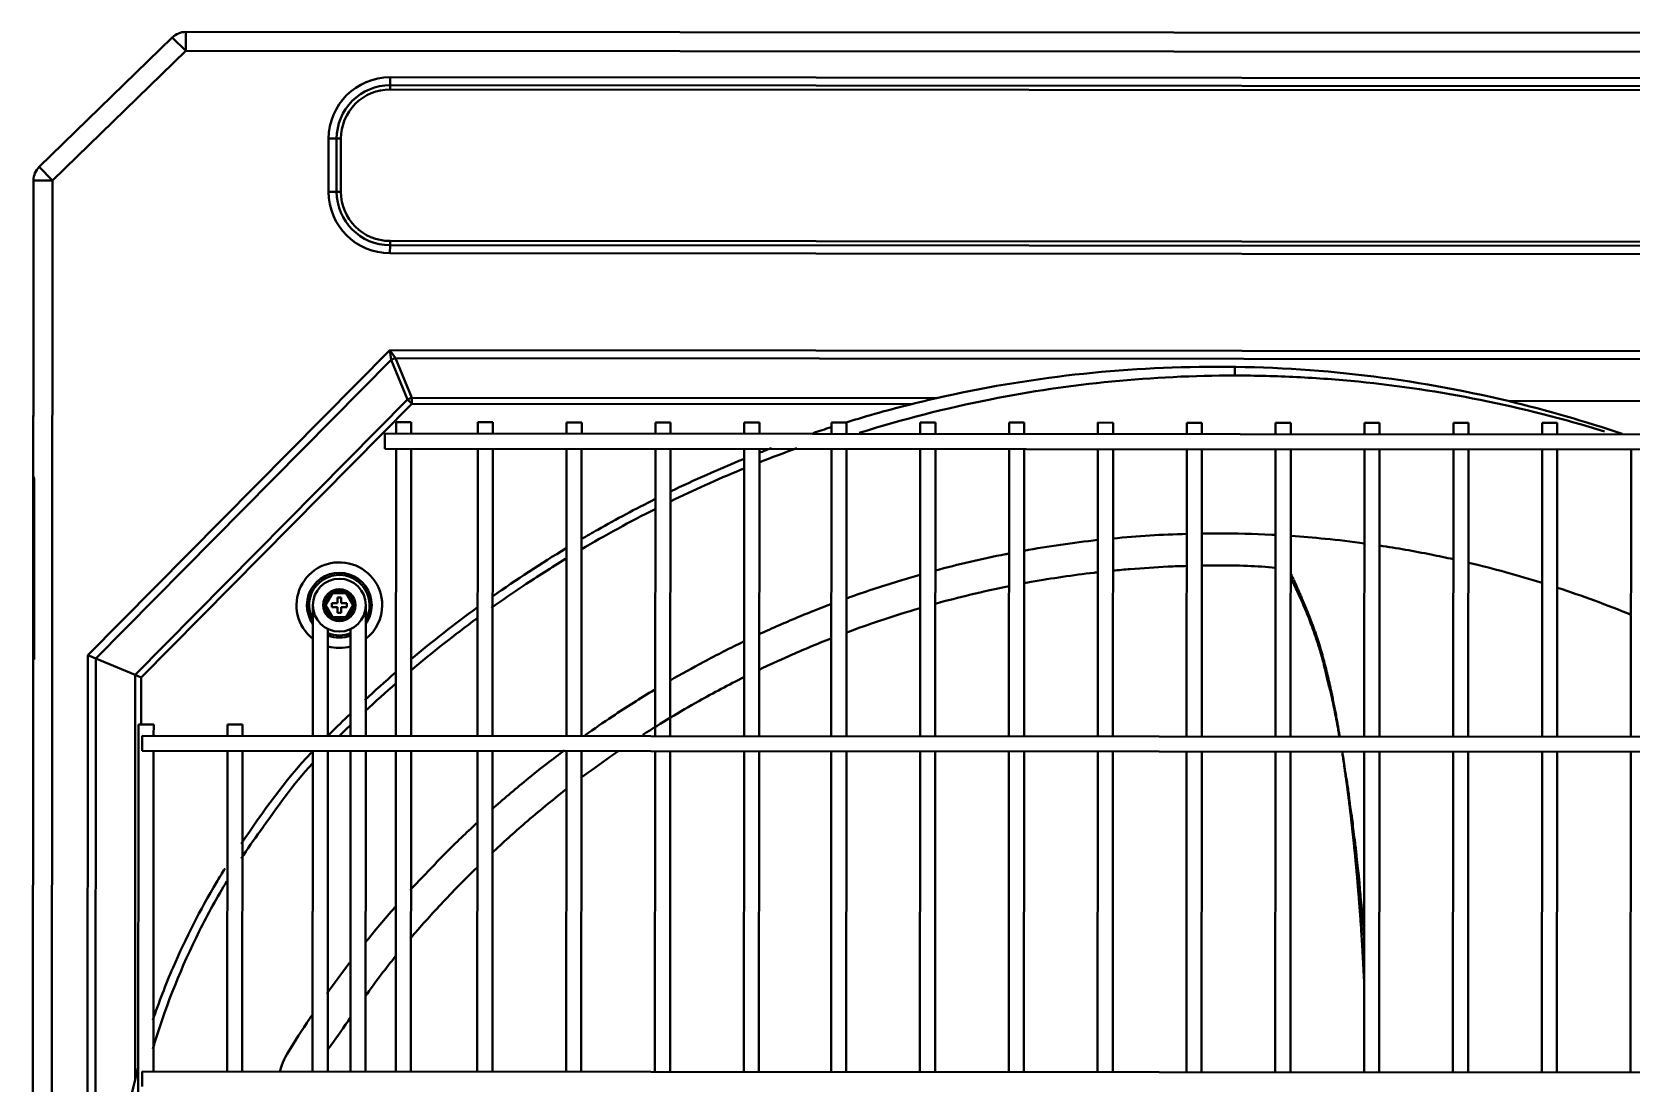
# Model space of a CAD drawing. Extents: x 58467 to 79089, y -33726 to -17391.
# Drawn here: x 72275.25 to 72317.54, y -20800.13 to -20772.33 of the extents above; entities that cross this region are included whole.
import ezdxf

# ---------------------------------------------------------------- set-up
doc = ezdxf.new("R2010")
doc.units = 0
doc.header["$LTSCALE"] = 100
doc.layers.add('+ENTE-ST-DOSEME USTU KONDDRENAJ', color=110, linetype='DOSEMEUSTUKONDENSDRENAJ_LINE', lineweight=40)
doc.linetypes.add('DOSEMEUSTUKONDENSDRENAJ_LINE', pattern='A,300,-40,["CD",Standard,S=15,R=0,X=-35,Y=-7.5],0', length=340)

# ---------------------------------------------------------------- blocks, each defined once
blk = doc.blocks.new('TV KLİMA SANTRALİ')
at = {"color": 3}
for p, q in [((54067.125, -33473.407, -2.269), (54183.127, -33473.478, -2.269)), ((54067.125, -33473.407, -2.269), (54067.125, -33473.907, -2.269)), ((54063.248, -33476.978, -2.269), (54066.771, -33473.553, -2.269)), ((54066.771, -33473.553, -2.269), (54067.125, -33473.907, -2.269)), ((54067.125, -33473.907, -2.269), (54063.601, -33477.332, -2.269)), ((54183.127, -33473.977, -2.269), (54067.125, -33473.907, -2.269)), ((54072.531, -33474.606, -2.269), (54177.676, -33474.67, -2.269)), ((54072.531, -33474.606, -2.269), (54072.531, -33474.818, -2.269)), ((54177.676, -33474.882, -2.269), (54072.531, -33474.818, -2.269)), ((54072.531, -33474.93, -2.269), (54072.531, -33474.818, -2.269)), ((54177.676, -33474.994, -2.269), (54072.531, -33474.93, -2.269)), ((54070.905, -33477.635, -2.269), (54070.906, -33476.229, -2.269)), ((54071.118, -33476.229, -2.269), (54070.906, -33476.229, -2.269)), ((54071.118, -33476.229, -2.269), (54071.117, -33477.635, -2.269)), ((54071.23, -33476.229, -2.269), (54071.118, -33476.229, -2.269)), ((54071.23, -33476.229, -2.269), (54071.23, -33477.635, -2.269)), ((54063.248, -33476.978, -2.269), (54063.601, -33477.332, -2.269)), ((54063.06, -33545.383, -2.269), (54063.102, -33477.332, -2.269)), ((54063.102, -33477.378, -2.269), (54063.06, -33545.383, -2.269)), ((54063.102, -33477.378, -2.269), (54063.06, -33545.383, -2.269)), ((54063.102, -33477.332, -2.269), (54063.601, -33477.332, -2.269)), ((54063.601, -33477.332, -2.269), (54063.56, -33545.384, -2.269)), ((54071.117, -33477.635, -2.269), (54070.905, -33477.635, -2.269)), ((54071.23, -33477.635, -2.269), (54071.117, -33477.635, -2.269)), ((54072.529, -33478.935, -2.269), (54072.529, -33479.047, -2.269)), ((54072.529, -33478.935, -2.269), (54177.673, -33478.999, -2.269)), ((54072.529, -33479.047, -2.269), (54072.528, -33479.26, -2.269)), ((54177.673, -33479.324, -2.269), (54072.528, -33479.26, -2.269)), ((54072.529, -33479.047, -2.269), (54177.673, -33479.111, -2.269)), ((54064.534, -33489.893, -2.269), (54072.52, -33481.827, -2.269)), ((54072.52, -33481.827, -2.269), (54177.678, -33481.891, -2.269)), ((54072.562, -33482.084, -2.269), (54072.52, -33481.827, -2.269)), ((54072.52, -33481.827, -2.269), (54072.672, -33482.039, -2.269)), ((54072.562, -33482.084, -2.269), (54064.746, -33489.981, -2.269)), ((54072.995, -33483.132, -2.269), (54072.562, -33482.084, -2.269)), ((54072.672, -33482.039, -2.269), (54073.105, -33483.087, -2.269)), ((54177.526, -33482.103, -2.269), (54072.672, -33482.039, -2.269)), ((54065.793, -33490.416, -2.269), (54072.995, -33483.132, -2.269)), ((54073.105, -33483.242, -2.269), (54072.995, -33483.132, -2.269)), ((54073.105, -33483.087, -2.269), (54086.982, -33483.095, -2.269)), ((54073.105, -33483.242, -2.269), (54073.105, -33483.087, -2.269)), ((54102.099, -33483.169, -2.269), (54112.921, -33483.175, -2.269)), ((54073.105, -33483.242, -2.269), (54065.949, -33490.48, -2.269)), ((54086.333, -33483.25, -2.269), (54073.105, -33483.242, -2.269)), ((54072.391, -33484.231, -2.269), (54072.392, -33484.031, -2.269)), ((54177.847, -33484.095, -2.269), (54072.392, -33484.031, -2.269)), ((54072.692, -33483.731, -2.269), (54072.692, -33484.031, -2.269)), ((54073.092, -33483.731, -2.269), (54072.692, -33483.731, -2.269)), ((54073.092, -33484.031, -2.269), (54073.092, -33483.731, -2.269)), ((54074.848, -33483.732, -2.269), (54074.848, -33484.033, -2.269)), ((54075.248, -33483.733, -2.269), (54074.848, -33483.732, -2.269)), ((54075.248, -33484.033, -2.269), (54075.248, -33483.733, -2.269)), ((54077.198, -33483.734, -2.269), (54077.198, -33484.034, -2.269)), ((54077.598, -33483.734, -2.269), (54077.198, -33483.734, -2.269)), ((54077.598, -33484.034, -2.269), (54077.598, -33483.734, -2.269)), ((54079.548, -33483.735, -2.269), (54079.547, -33484.035, -2.269)), ((54079.947, -33483.735, -2.269), (54079.548, -33483.735, -2.269)), ((54079.947, -33484.036, -2.269), (54079.947, -33483.735, -2.269)), ((54081.897, -33483.737, -2.269), (54081.897, -33484.037, -2.269)), ((54082.297, -33483.737, -2.269), (54081.897, -33483.737, -2.269)), ((54082.297, -33484.037, -2.269), (54082.297, -33483.737, -2.269)), ((54084.204, -33483.738, -2.269), (54084.204, -33484.038, -2.269)), ((54084.604, -33483.738, -2.269), (54084.204, -33483.738, -2.269)), ((54084.604, -33484.038, -2.269), (54084.604, -33483.738, -2.269)), ((54086.553, -33483.739, -2.269), (54086.553, -33484.04, -2.269)), ((54086.953, -33483.74, -2.269), (54086.553, -33483.739, -2.269)), ((54086.953, -33484.04, -2.269), (54086.953, -33483.74, -2.269)), ((54088.903, -33483.741, -2.269), (54088.903, -33484.041, -2.269)), ((54089.303, -33483.741, -2.269), (54088.903, -33483.741, -2.269)), ((54089.303, -33484.041, -2.269), (54089.303, -33483.741, -2.269)), ((54091.253, -33483.742, -2.269), (54091.253, -33484.043, -2.269)), ((54091.653, -33483.743, -2.269), (54091.253, -33483.742, -2.269)), ((54091.652, -33484.043, -2.269), (54091.653, -33483.743, -2.269)), ((54093.602, -33483.744, -2.269), (54093.602, -33484.044, -2.269)), ((54094.002, -33483.744, -2.269), (54093.602, -33483.744, -2.269)), ((54094.002, -33484.044, -2.269), (54094.002, -33483.744, -2.269)), ((54095.952, -33483.745, -2.269), (54095.952, -33484.045, -2.269)), ((54096.352, -33483.745, -2.269), (54095.952, -33483.745, -2.269)), ((54096.352, -33484.046, -2.269), (54096.352, -33483.745, -2.269)), ((54098.302, -33483.747, -2.269), (54098.301, -33484.047, -2.269)), ((54098.702, -33483.747, -2.269), (54098.302, -33483.747, -2.269)), ((54098.701, -33484.047, -2.269), (54098.702, -33483.747, -2.269)), ((54100.651, -33483.748, -2.269), (54100.651, -33484.048, -2.269)), ((54101.051, -33483.748, -2.269), (54100.651, -33483.748, -2.269)), ((54101.051, -33484.048, -2.269), (54101.051, -33483.748, -2.269)), ((54103.001, -33483.749, -2.269), (54103.001, -33484.05, -2.269)), ((54103.401, -33483.75, -2.269), (54103.001, -33483.749, -2.269)), ((54103.401, -33484.05, -2.269), (54103.401, -33483.75, -2.269)), ((54072.391, -33484.431, -2.269), (54072.391, -33484.231, -2.269)), ((54072.391, -33484.431, -2.269), (54177.847, -33484.495, -2.269)), ((54072.691, -33484.431, -2.269), (54072.687, -33492.03, -2.269)), ((54073.087, -33492.03, -2.269), (54073.091, -33484.431, -2.269)), ((54074.848, -33484.433, -2.269), (54074.843, -33492.031, -2.269)), ((54075.243, -33492.032, -2.269), (54075.248, -33484.433, -2.269)), ((54077.197, -33484.434, -2.269), (54077.193, -33492.033, -2.269)), ((54077.593, -33492.033, -2.269), (54077.597, -33484.434, -2.269)), ((54079.547, -33484.435, -2.269), (54079.543, -33492.034, -2.269)), ((54079.942, -33492.035, -2.269), (54079.947, -33484.436, -2.269)), ((54081.897, -33484.437, -2.269), (54081.892, -33492.036, -2.269)), ((54082.292, -33492.036, -2.269), (54082.297, -33484.437, -2.269)), ((54084.203, -33484.438, -2.269), (54084.199, -33492.037, -2.269)), ((54084.599, -33492.037, -2.269), (54084.603, -33484.438, -2.269)), ((54086.553, -33484.44, -2.269), (54086.548, -33492.039, -2.269)), ((54086.948, -33492.039, -2.269), (54086.953, -33484.44, -2.269)), ((54088.903, -33484.441, -2.269), (54088.898, -33492.04, -2.269)), ((54089.298, -33492.04, -2.269), (54089.303, -33484.441, -2.269)), ((54091.252, -33484.443, -2.269), (54091.248, -33492.041, -2.269)), ((54091.648, -33492.042, -2.269), (54091.652, -33484.443, -2.269)), ((54093.602, -33484.444, -2.269), (54093.597, -33492.043, -2.269)), ((54093.997, -33492.043, -2.269), (54094.002, -33484.444, -2.269)), ((54095.952, -33484.445, -2.269), (54095.947, -33492.044, -2.269)), ((54096.347, -33492.045, -2.269), (54096.351, -33484.446, -2.269)), ((54098.301, -33484.447, -2.269), (54098.297, -33492.046, -2.269)), ((54098.697, -33492.046, -2.269), (54098.701, -33484.447, -2.269)), ((54100.651, -33484.448, -2.269), (54100.646, -33492.047, -2.269)), ((54101.046, -33492.047, -2.269), (54101.051, -33484.448, -2.269)), ((54103, -33484.45, -2.269), (54102.996, -33492.049, -2.269)), ((54103.396, -33492.049, -2.269), (54103.4, -33484.45, -2.269)), ((54105.35, -33484.451, -2.269), (54105.345, -33492.05, -2.269)), ((54063.117, -33485.526, -2.269), (54063.117, -33485.226, -2.269)), ((54063.117, -33485.526, -2.269), (54063.117, -33485.226, -2.269)), ((54063.097, -33485.526, -2.269), (54063.117, -33485.526, -2.269)), ((54063.097, -33485.526, -2.269), (54063.117, -33485.526, -2.269)), ((54063.114, -33490.009, -2.269), (54063.117, -33485.526, -2.269)), ((54063.114, -33490.009, -2.269), (54063.117, -33485.526, -2.269)), ((54070.764, -33488.57, -2.269), (54070.977, -33488.202, -2.269)), ((54071.006, -33488.252, -2.269), (54070.822, -33488.57, -2.269)), ((54070.977, -33488.202, -2.269), (54071.402, -33488.202, -2.269)), ((54071.006, -33488.252, -2.269), (54070.977, -33488.202, -2.269)), ((54071.373, -33488.252, -2.269), (54071.006, -33488.252, -2.269)), ((54071.402, -33488.202, -2.269), (54071.373, -33488.252, -2.269)), ((54071.556, -33488.571, -2.269), (54071.373, -33488.252, -2.269)), ((54071.402, -33488.202, -2.269), (54071.614, -33488.571, -2.269)), ((54070.489, -33488.586, -2.269), (54070.488, -33489.963, -2.269)), ((54070.976, -33488.938, -2.269), (54070.764, -33488.57, -2.269)), ((54070.822, -33488.57, -2.269), (54070.764, -33488.57, -2.269)), ((54070.822, -33488.57, -2.269), (54071.005, -33488.888, -2.269)), ((54070.989, -33488.52, -2.269), (54070.989, -33488.62, -2.269)), ((54071.139, -33488.52, -2.269), (54070.989, -33488.52, -2.269)), ((54071.139, -33488.62, -2.269), (54070.989, -33488.62, -2.269)), ((54071.239, -33488.37, -2.269), (54071.139, -33488.37, -2.269)), ((54071.139, -33488.52, -2.269), (54071.139, -33488.37, -2.269)), ((54071.139, -33488.77, -2.269), (54071.139, -33488.62, -2.269)), ((54071.239, -33488.37, -2.269), (54071.239, -33488.52, -2.269)), ((54071.239, -33488.52, -2.269), (54071.389, -33488.52, -2.269)), ((54071.239, -33488.62, -2.269), (54071.239, -33488.77, -2.269)), ((54071.239, -33488.62, -2.269), (54071.389, -33488.62, -2.269)), ((54071.372, -33488.888, -2.269), (54071.556, -33488.571, -2.269)), ((54071.389, -33488.52, -2.269), (54071.389, -33488.62, -2.269)), ((54071.614, -33488.571, -2.269), (54071.401, -33488.938, -2.269)), ((54071.614, -33488.571, -2.269), (54071.556, -33488.571, -2.269)), ((54071.888, -33489.964, -2.269), (54071.889, -33488.587, -2.269)), ((54071.005, -33488.888, -2.269), (54070.976, -33488.938, -2.269)), ((54071.401, -33488.938, -2.269), (54070.976, -33488.938, -2.269)), ((54071.005, -33488.888, -2.269), (54071.372, -33488.888, -2.269)), ((54071.239, -33488.77, -2.269), (54071.139, -33488.77, -2.269)), ((54071.401, -33488.938, -2.269), (54071.372, -33488.888, -2.269)), ((54070.888, -33489.963, -2.269), (54070.889, -33489.203, -2.269)), ((54071.488, -33489.203, -2.269), (54071.488, -33489.963, -2.269)), ((54064.504, -33538.949, -2.269), (54064.534, -33489.893, -2.269)), ((54064.746, -33489.981, -2.269), (54064.534, -33489.893, -2.269)), ((54064.746, -33489.981, -2.269), (54064.716, -33538.797, -2.269)), ((54065.793, -33490.416, -2.269), (54064.746, -33489.981, -2.269)), ((54070.488, -33489.963, -2.269), (54070.488, -33490.246, -2.269)), ((54070.488, -33490.246, -2.269), (54070.488, -33490.611, -2.269)), ((54070.888, -33490.246, -2.269), (54070.888, -33489.963, -2.269)), ((54070.888, -33490.612, -2.269), (54070.888, -33490.246, -2.269)), ((54071.488, -33490.246, -2.269), (54071.487, -33490.612, -2.269)), ((54071.488, -33489.963, -2.269), (54071.488, -33490.246, -2.269)), ((54071.887, -33490.612, -2.269), (54071.888, -33490.246, -2.269)), ((54071.888, -33490.246, -2.269), (54071.888, -33489.964, -2.269)), ((54071.888, -33490.246, -2.269), (54071.888, -33490.246, -2.269)), ((54065.787, -33501.127, -2.269), (54065.793, -33490.416, -2.269)), ((54065.949, -33490.48, -2.269), (54065.793, -33490.416, -2.269)), ((54065.949, -33490.48, -2.269), (54065.948, -33491.726, -2.269)), ((54070.488, -33490.611, -2.269), (54070.488, -33490.894, -2.269)), ((54070.888, -33490.894, -2.269), (54070.888, -33490.612, -2.269)), ((54071.487, -33490.612, -2.269), (54071.487, -33490.895, -2.269)), ((54071.887, -33490.895, -2.269), (54071.887, -33490.612, -2.269)), ((54071.887, -33490.612, -2.269), (54071.887, -33490.612, -2.269)), ((54070.488, -33490.894, -2.269), (54070.487, -33492.029, -2.269)), ((54070.887, -33492.029, -2.269), (54070.888, -33490.894, -2.269)), ((54071.487, -33490.895, -2.269), (54071.487, -33492.029, -2.269)), ((54071.887, -33492.029, -2.269), (54071.887, -33490.895, -2.269)), ((54065.879, -33491.726, -2.269), (54065.851, -33537.118, -2.269)), ((54066.279, -33491.726, -2.269), (54065.879, -33491.726, -2.269)), ((54184.341, -33492.098, -2.269), (54065.978, -33492.026, -2.269)), ((54065.978, -33492.226, -2.269), (54065.978, -33492.026, -2.269)), ((54066.278, -33492.026, -2.269), (54066.279, -33491.726, -2.269)), ((54068.228, -33491.727, -2.269), (54068.228, -33492.027, -2.269)), ((54068.628, -33491.727, -2.269), (54068.228, -33491.727, -2.269)), ((54068.628, -33492.027, -2.269), (54068.628, -33491.727, -2.269)), ((54065.978, -33492.426, -2.269), (54065.978, -33492.226, -2.269)), ((54065.978, -33492.426, -2.269), (54184.341, -33492.498, -2.269)), ((54066.273, -33500.904, -2.269), (54066.278, -33492.426, -2.269)), ((54068.228, -33492.427, -2.269), (54068.223, -33500.906, -2.269)), ((54068.623, -33500.906, -2.269), (54068.628, -33492.427, -2.269)), ((54070.487, -33492.429, -2.269), (54070.482, -33500.907, -2.269)), ((54070.882, -33500.907, -2.269), (54070.887, -33492.429, -2.269)), ((54071.486, -33492.429, -2.269), (54071.481, -33500.907, -2.269)), ((54071.881, -33500.908, -2.269), (54071.886, -33492.429, -2.269)), ((54072.686, -33492.43, -2.269), (54072.681, -33500.909, -2.269)), ((54073.081, -33500.909, -2.269), (54073.086, -33492.43, -2.269)), ((54074.843, -33492.431, -2.269), (54074.838, -33500.91, -2.269)), ((54075.238, -33500.91, -2.269), (54075.243, -33492.432, -2.269)), ((54077.193, -33492.433, -2.269), (54077.187, -33500.912, -2.269)), ((54077.587, -33500.912, -2.269), (54077.593, -33492.433, -2.269)), ((54079.542, -33492.434, -2.269), (54079.537, -33500.913, -2.269)), ((54079.937, -33500.913, -2.269), (54079.942, -33492.435, -2.269)), ((54081.892, -33492.436, -2.269), (54081.887, -33500.914, -2.269)), ((54082.287, -33500.915, -2.269), (54082.292, -33492.436, -2.269)), ((54084.199, -33492.437, -2.269), (54084.193, -33500.916, -2.269)), ((54084.593, -33500.916, -2.269), (54084.598, -33492.437, -2.269)), ((54086.548, -33492.439, -2.269), (54086.543, -33500.917, -2.269)), ((54086.943, -33500.917, -2.269), (54086.948, -33492.439, -2.269)), ((54088.898, -33492.44, -2.269), (54088.893, -33500.919, -2.269)), ((54089.293, -33500.919, -2.269), (54089.298, -33492.44, -2.269)), ((54091.247, -33492.441, -2.269), (54091.242, -33500.92, -2.269)), ((54091.642, -33500.92, -2.269), (54091.647, -33492.442, -2.269)), ((54093.597, -33492.443, -2.269), (54093.592, -33500.921, -2.269)), ((54093.992, -33500.922, -2.269), (54093.997, -33492.443, -2.269)), ((54095.947, -33492.444, -2.269), (54095.942, -33500.923, -2.269)), ((54096.341, -33500.923, -2.269), (54096.347, -33492.445, -2.269)), ((54098.296, -33492.446, -2.269), (54098.291, -33500.924, -2.269)), ((54098.691, -33500.925, -2.269), (54098.696, -33492.446, -2.269)), ((54100.646, -33492.447, -2.269), (54100.641, -33500.926, -2.269)), ((54101.041, -33500.926, -2.269), (54101.046, -33492.447, -2.269)), ((54102.996, -33492.449, -2.269), (54102.99, -33500.927, -2.269)), ((54103.39, -33500.927, -2.269), (54103.396, -33492.449, -2.269)), ((54105.345, -33492.45, -2.269), (54105.34, -33500.929, -2.269)), ((54184.336, -33500.976, -2.269), (54065.973, -33500.904, -2.269)), ((54065.973, -33501.104, -2.269), (54065.973, -33500.904, -2.269)), ((54065.973, -33501.304, -2.269), (54065.973, -33501.104, -2.269))]:
    blk.add_line(p, q, dxfattribs=at)
for radius in [0.7, 0.425, 0.425]:
    blk.add_circle((54071.189, -33488.57, -2.269), radius, dxfattribs=at)
at = {"color": 3, "extrusion": (0, 0, -1)}
for centre, radius, start, end in [((-54067.125, -33473.907, 2.269), 0.5, 45.0349, 90.0349), ((-54072.53, -33476.23, 2.269), 1.624, 0.0349, 90.0349), ((-54063.601, -33477.332, 2.269), 0.5, 0.0349, 45.0349), ((-54072.529, -33477.636, 2.269), 1.624, 270.0349, 0.0349), ((-54063.037, -33485.226, 2.269), 0.08, 138.6244, 180.0349), ((-54063.037, -33485.226, 2.269), 0.08, 138.6244, 180.0349), ((-54071.189, -33488.57, 2.269), 1.133, 308.178, 180.0349), ((-54071.189, -33488.57, 2.269), 0.856, 324.8223, 180.0349), ((-54071.189, -33488.57, 2.269), 0.8, 331.0548, 180.0349), ((-54071.189, -33488.57, 2.269), 0.8, 180.0349, 209.0205), ((-54071.189, -33488.57, 2.269), 0.856, 180.0349, 215.2529), ((-54071.189, -33488.57, 2.269), 1.133, 180.0349, 231.8974), ((-54071.189, -33488.57, 2.269), 0.8, 248.0298, 292.0456), ((-54071.189, -33488.57, 2.269), 0.856, 249.5487, 290.5267), ((-54071.189, -33488.57, 2.269), 1.133, 254.6956, 285.3799)]:
    blk.add_arc(centre, radius, start, end, dxfattribs=at)
at = {"color": 3}
for centre, radius, start, end in [((54072.53, -33476.23, -2.269), 1.412, 89.9651, 179.9651), ((54072.53, -33476.23, -2.269), 1.3, 89.9651, 179.9651), ((54072.529, -33477.636, -2.269), 1.412, 179.9651, 269.9651), ((54072.529, -33477.636, -2.269), 1.3, 179.9651, 269.9651)]:
    blk.add_arc(centre, radius, start, end, dxfattribs=at)
for centre in [(54072.672, -33482.194, -2.269), (54073.105, -33483.242, -2.269)]:
    blk.add_ellipse(centre, major_axis=(-0.203, -0.084), ratio=0.678598, start_param=4.438375, end_param=4.986403, dxfattribs=at)
for points in [[(54086.982, -33483.095, -2.269), (54089.393, -33482.545, -2.269), (54091.865, -33482.26, -2.269), (54094.403, -33482.264, -2.269)], [(54094.404, -33482.264, -2.269), (54097.04, -33482.263, -2.269), (54099.603, -33482.573, -2.269), (54102.099, -33483.169, -2.269)], [(54094.875, -33482.496, -2.269), (54094.875, -33482.439, -2.269), (54094.875, -33482.356, -2.269), (54094.875, -33482.265, -2.269)], [(54086.982, -33483.095, -2.269), (54086.768, -33483.144, -2.269), (54086.55, -33483.196, -2.269), (54086.333, -33483.25, -2.269)], [(54105.115, -33484.04, -2.269), (54104.129, -33483.704, -2.269), (54103.124, -33483.413, -2.269), (54102.099, -33483.169, -2.269)], [(54086.333, -33483.25, -2.269), (54085.747, -33483.396, -2.269), (54085.167, -33483.558, -2.269), (54084.592, -33483.736, -2.269)], [(54084.193, -33483.862, -2.269), (54084.036, -33483.912, -2.269), (54083.879, -33483.964, -2.269), (54083.722, -33484.017, -2.269)], [(54082.622, -33484.413, -2.269), (54082.509, -33484.456, -2.269), (54082.396, -33484.499, -2.269), (54082.284, -33484.543, -2.269)], [(54083.292, -33484.417, -2.269), (54082.957, -33484.537, -2.269), (54082.623, -33484.663, -2.269), (54082.291, -33484.794, -2.269)], [(54081.881, -33484.704, -2.269), (54081.227, -33484.971, -2.269), (54080.579, -33485.259, -2.269), (54079.941, -33485.567, -2.269)], [(54079.539, -33486.027, -2.269), (54078.875, -33486.362, -2.269), (54078.222, -33486.72, -2.269), (54077.582, -33487.098, -2.269)], [(54091.249, -33486.846, -2.269), (54090.594, -33486.919, -2.269), (54089.944, -33487.013, -2.269), (54089.297, -33487.129, -2.269)], [(54093.6, -33486.684, -2.269), (54092.946, -33486.702, -2.269), (54092.297, -33486.743, -2.269), (54091.65, -33486.805, -2.269)], [(54094.43, -33486.672, -2.269), (54094.287, -33486.672, -2.269), (54094.143, -33486.673, -2.269), (54094, -33486.675, -2.269)], [(54077.185, -33487.066, -2.269), (54076.521, -33487.468, -2.269), (54075.873, -33487.893, -2.269), (54075.241, -33488.34, -2.269)], [(54101.057, -33487.447, -2.269), (54101.711, -33487.602, -2.269), (54102.36, -33487.78, -2.269), (54103.001, -33487.98, -2.269)], [(54103.406, -33488.109, -2.269), (54104.062, -33488.324, -2.269), (54104.711, -33488.563, -2.269), (54105.35, -33488.824, -2.269)], [(54074.832, -33488.635, -2.269), (54074.236, -33489.07, -2.269), (54073.654, -33489.526, -2.269), (54073.087, -33490.002, -2.269)], [(54074.826, -33488.921, -2.269), (54074.229, -33489.362, -2.269), (54073.646, -33489.822, -2.269), (54073.079, -33490.302, -2.269)], [(54072.675, -33490.354, -2.269), (54072.402, -33490.591, -2.269), (54072.132, -33490.833, -2.269), (54071.866, -33491.08, -2.269)], [(54072.687, -33490.639, -2.269), (54072.412, -33490.879, -2.269), (54072.141, -33491.124, -2.269), (54071.874, -33491.373, -2.269)], [(54071.471, -33491.452, -2.269), (54071.296, -33491.62, -2.269), (54071.122, -33491.79, -2.269), (54070.95, -33491.962, -2.269)], [(54070.95, -33491.962, -2.269), (54070.929, -33491.982, -2.269), (54070.909, -33492.003, -2.269), (54070.888, -33492.024, -2.269)], [(54071.477, -33491.75, -2.269), (54071.383, -33491.841, -2.269), (54071.289, -33491.933, -2.269), (54071.197, -33492.024, -2.269)], [(54070.453, -33492.467, -2.269), (54069.735, -33493.223, -2.269), (54069.175, -33494.029, -2.269), (54068.592, -33494.884, -2.269)], [(54074.819, -33494.339, -2.269), (54074.545, -33494.593, -2.269), (54074.275, -33494.852, -2.269), (54074.01, -33495.116, -2.269)], [(54073.06, -33496.115, -2.269), (54073.371, -33495.777, -2.269), (54073.691, -33495.446, -2.269), (54074.01, -33495.116, -2.269)], [(54071.871, -33497.504, -2.269), (54072.127, -33497.183, -2.269), (54072.39, -33496.867, -2.269), (54072.661, -33496.559, -2.269)], [(54070.86, -33498.847, -2.269), (54071.054, -33498.573, -2.269), (54071.253, -33498.302, -2.269), (54071.457, -33498.035, -2.269)], [(54065.872, -33500.8, -2.269), (54065.842, -33500.91, -2.269), (54065.814, -33501.019, -2.269), (54065.787, -33501.127, -2.269)]]:
    blk.add_open_spline(points, degree=3, dxfattribs=at)
for points, knots in [([(54094.875, -33482.496, -2.269), (54092.702, -33482.493, -2.269), (54090.519, -33482.708, -2.269), (54087.233, -33483.36, -2.269), (54086.078, -33483.655, -2.269), (54084.94, -33484.013, -2.269)], [0, 0, 0, 0, 0.642828, 0.642828, 1, 1, 1, 1]), ([(54104.649, -33483.975, -2.269), (54103.568, -33483.64, -2.269), (54102.471, -33483.361, -2.269), (54100.3, -33482.926, -2.269), (54099.225, -33482.765, -2.269), (54097.597, -33482.604, -2.269), (54097.054, -33482.563, -2.269), (54096.237, -33482.523, -2.269), (54095.965, -33482.513, -2.269), (54095.421, -33482.5, -2.269), (54095.144, -33482.496, -2.269), (54094.875, -33482.496, -2.269)], [0, 0, 0, 0, 0.344826, 0.344826, 0.672413, 0.672413, 0.836207, 0.836207, 0.918103, 0.918103, 1, 1, 1, 1]), ([(54081.886, -33484.956, -2.269), (54081.858, -33484.968, -2.269), (54081.83, -33484.979, -2.269), (54081.176, -33485.249, -2.269), (54080.556, -33485.528, -2.269), (54079.944, -33485.826, -2.269)], [0, 0, 0, 0, 0.043139, 0.043139, 1, 1, 1, 1]), ([(54079.536, -33485.767, -2.269), (54079.023, -33486.024, -2.269), (54078.518, -33486.293, -2.269), (54077.878, -33486.656, -2.269), (54077.735, -33486.739, -2.269), (54077.593, -33486.823, -2.269)], [0, 0, 0, 0, 0.775009, 0.775009, 1, 1, 1, 1]), ([(54094.43, -33486.672, -2.269), (54094.907, -33486.673, -2.269), (54095.375, -33486.685, -2.269), (54095.882, -33486.71, -2.269), (54095.917, -33486.712, -2.269), (54095.952, -33486.714, -2.269)], [0, 0, 0, 0, 0.930665, 0.930665, 1, 1, 1, 1]), ([(54096.352, -33486.738, -2.269), (54096.655, -33486.758, -2.269), (54096.958, -33486.783, -2.269), (54097.609, -33486.848, -2.269), (54097.957, -33486.889, -2.269), (54098.304, -33486.936, -2.269)], [0, 0, 0, 0, 0.464066, 0.464066, 1, 1, 1, 1]), ([(54098.705, -33486.993, -2.269), (54099.159, -33487.062, -2.269), (54099.612, -33487.141, -2.269), (54100.26, -33487.27, -2.269), (54100.457, -33487.312, -2.269), (54100.654, -33487.355, -2.269)], [0, 0, 0, 0, 0.694891, 0.694891, 1, 1, 1, 1]), ([(54077.17, -33487.346, -2.269), (54076.797, -33487.574, -2.269), (54076.428, -33487.81, -2.269), (54075.779, -33488.243, -2.269), (54075.496, -33488.439, -2.269), (54075.215, -33488.639, -2.269)], [0, 0, 0, 0, 0.558497, 0.558497, 1, 1, 1, 1]), ([(54088.9, -33487.204, -2.269), (54088.869, -33487.21, -2.269), (54088.838, -33487.216, -2.269), (54088.183, -33487.345, -2.269), (54087.561, -33487.49, -2.269), (54086.943, -33487.656, -2.269)], [0, 0, 0, 0, 0.0469, 0.0469, 1, 1, 1, 1]), ([(54086.545, -33487.765, -2.269), (54086.385, -33487.81, -2.269), (54086.225, -33487.857, -2.269), (54085.839, -33487.974, -2.269), (54085.613, -33488.045, -2.269), (54085.162, -33488.194, -2.269), (54084.937, -33488.271, -2.269), (54084.671, -33488.365, -2.269), (54084.63, -33488.38, -2.269), (54084.589, -33488.395, -2.269)], [0, 0, 0, 0, 0.243898, 0.243898, 0.590099, 0.590099, 0.9363, 0.9363, 1, 1, 1, 1]), ([(54091.25, -33487.699, -2.269), (54091.217, -33487.703, -2.269), (54090.629, -33487.771, -2.269), (54089.979, -33487.867, -2.269), (54089.363, -33487.979, -2.269), (54089.3, -33487.99, -2.269)], [0, 0, 0, 0, 0.051596, 0.904233, 1, 1, 1, 1]), ([(54093.599, -33487.532, -2.269), (54093.434, -33487.537, -2.269), (54092.935, -33487.555, -2.269), (54092.286, -33487.598, -2.269), (54091.802, -33487.642, -2.269), (54091.65, -33487.657, -2.269)], [0, 0, 0, 0, 0.252208, 0.764491, 1, 1, 1, 1]), ([(54095.948, -33487.58, -2.269), (54095.701, -33487.558, -2.269), (54095.164, -33487.522, -2.269), (54094.517, -33487.518, -2.269), (54094.115, -33487.522, -2.269), (54093.998, -33487.524, -2.269)], [0, 0, 0, 0, 0.37572, 0.818355, 1, 1, 1, 1]), ([(54096.427, -33487.884, -2.269), (54096.41, -33487.852, -2.269), (54096.38, -33487.799, -2.269), (54096.358, -33487.76, -2.269), (54096.349, -33487.745, -2.269)], [0, 0, 0, 0, 0.532534, 1, 1, 1, 1]), ([(54097.634, -33492.046, -2.269), (54097.633, -33492.037, -2.269), (54097.624, -33491.979, -2.269), (54097.608, -33491.869, -2.269), (54097.574, -33491.67, -2.269), (54097.512, -33491.381, -2.269), (54097.468, -33491.148, -2.269), (54097.391, -33490.797, -2.269), (54097.328, -33490.593, -2.269), (54097.277, -33490.356, -2.269), (54097.237, -33490.176, -2.269), (54097.191, -33489.994, -2.269), (54097.147, -33489.847, -2.269), (54097.119, -33489.752, -2.269), (54097.092, -33489.661, -2.269), (54097.051, -33489.538, -2.269), (54096.992, -33489.358, -2.269), (54096.871, -33489.017, -2.269), (54096.719, -33488.643, -2.269), (54096.563, -33488.285, -2.269), (54096.474, -33488.106, -2.269), (54096.42, -33487.994, -2.269), (54096.388, -33487.906, -2.269), (54096.38, -33487.814, -2.269), (54096.371, -33487.769, -2.269), (54096.369, -33487.75, -2.269)], [0, 0, 0, 0, 0.005394, 0.035574, 0.066603, 0.130629, 0.243655, 0.266475, 0.346531, 0.38044, 0.417111, 0.456558, 0.498164, 0.521749, 0.531848, 0.564447, 0.595782, 0.649695, 0.782565, 0.838846, 0.88891, 0.914609, 0.933595, 0.963425, 1, 1, 1, 1]), ([(54088.901, -33488.068, -2.269), (54088.563, -33488.135, -2.269), (54087.914, -33488.278, -2.269), (54087.264, -33488.446, -2.269), (54086.951, -33488.532, -2.269)], [0, 0, 0, 0, 0.520178, 1, 1, 1, 1]), ([(54097.646, -33492.046, -2.269), (54097.645, -33492.044, -2.269), (54097.638, -33491.999, -2.269), (54097.623, -33491.911, -2.269), (54097.601, -33491.782, -2.269), (54097.581, -33491.669, -2.269), (54097.558, -33491.543, -2.269), (54097.538, -33491.432, -2.269), (54097.512, -33491.295, -2.269), (54097.49, -33491.187, -2.269), (54097.463, -33491.051, -2.269), (54097.441, -33490.944, -2.269), (54097.416, -33490.823, -2.269), (54097.393, -33490.717, -2.269), (54097.366, -33490.598, -2.269), (54097.339, -33490.479, -2.269), (54097.314, -33490.374, -2.269), (54097.288, -33490.269, -2.269), (54097.262, -33490.165, -2.269), (54097.235, -33490.062, -2.269), (54097.207, -33489.96, -2.269), (54097.18, -33489.86, -2.269), (54097.151, -33489.761, -2.269), (54097.123, -33489.666, -2.269), (54097.093, -33489.567, -2.269), (54097.062, -33489.471, -2.269), (54097.035, -33489.388, -2.269), (54097.007, -33489.306, -2.269), (54096.974, -33489.213, -2.269), (54096.941, -33489.121, -2.269), (54096.912, -33489.042, -2.269), (54096.882, -33488.964, -2.269), (54096.853, -33488.887, -2.269), (54096.818, -33488.801, -2.269), (54096.788, -33488.727, -2.269), (54096.759, -33488.654, -2.269), (54096.733, -33488.593, -2.269), (54096.708, -33488.533, -2.269), (54096.679, -33488.465, -2.269), (54096.651, -33488.399, -2.269), (54096.623, -33488.333, -2.269), (54096.6, -33488.281, -2.269), (54096.576, -33488.226, -2.269), (54096.556, -33488.18, -2.269), (54096.533, -33488.127, -2.269), (54096.515, -33488.086, -2.269), (54096.494, -33488.038, -2.269), (54096.476, -33487.997, -2.269), (54096.461, -33487.962, -2.269), (54096.445, -33487.925, -2.269), (54096.438, -33487.909, -2.269), (54096.436, -33487.904, -2.269)], [0, 0, 0, 0, 0.000919, 0.026107, 0.051295, 0.076483, 0.093275, 0.126859, 0.143651, 0.177235, 0.194027, 0.227611, 0.244403, 0.269591, 0.294779, 0.319967, 0.345155, 0.361947, 0.387135, 0.412323, 0.429115, 0.454303, 0.479491, 0.496283, 0.521471, 0.546659, 0.563451, 0.580243, 0.605431, 0.630619, 0.647411, 0.664203, 0.689391, 0.706183, 0.731372, 0.748164, 0.764956, 0.781748, 0.79854, 0.823728, 0.84052, 0.857312, 0.874104, 0.890896, 0.907688, 0.92448, 0.941272, 0.958064, 0.974856, 0.991648, 1, 1, 1, 1]), ([(54084.19, -33488.543, -2.269), (54083.92, -33488.645, -2.269), (54083.651, -33488.751, -2.269), (54083.013, -33489.015, -2.269), (54082.644, -33489.177, -2.269), (54082.28, -33489.346, -2.269)], [0, 0, 0, 0, 0.416753, 0.416753, 1, 1, 1, 1]), ([(54086.551, -33488.645, -2.269), (54086.194, -33488.75, -2.269), (54085.544, -33488.954, -2.269), (54084.893, -33489.185, -2.269), (54084.6, -33489.295, -2.269)], [0, 0, 0, 0, 0.549857, 1, 1, 1, 1]), ([(54081.879, -33489.535, -2.269), (54081.526, -33489.705, -2.269), (54081.177, -33489.882, -2.269), (54080.527, -33490.229, -2.269), (54080.226, -33490.396, -2.269), (54079.927, -33490.569, -2.269)], [0, 0, 0, 0, 0.531495, 0.531495, 1, 1, 1, 1]), ([(54084.199, -33489.448, -2.269), (54083.824, -33489.595, -2.269), (54083.187, -33489.86, -2.269), (54082.551, -33490.153, -2.269), (54082.29, -33490.279, -2.269)], [0, 0, 0, 0, 0.58808, 1, 1, 1, 1]), ([(54081.889, -33490.475, -2.269), (54081.489, -33490.675, -2.269), (54080.591, -33491.151, -2.269), (54079.703, -33491.686, -2.269), (54079.215, -33492.001, -2.269)], [0, 0, 0, 0, 0.44453, 1, 1, 1, 1]), ([(54079.526, -33490.807, -2.269), (54079.15, -33491.033, -2.269), (54078.778, -33491.268, -2.269), (54078.169, -33491.674, -2.269), (54077.929, -33491.839, -2.269), (54077.69, -33492.008, -2.269)], [0, 0, 0, 0, 0.601739, 0.601739, 1, 1, 1, 1]), ([(54077.147, -33492.404, -2.269), (54076.992, -33492.52, -2.269), (54076.838, -33492.637, -2.269), (54076.497, -33492.902, -2.269), (54076.311, -33493.051, -2.269), (54075.819, -33493.454, -2.269), (54075.516, -33493.712, -2.269), (54075.219, -33493.976, -2.269)], [0, 0, 0, 0, 0.233835, 0.233835, 0.520573, 0.520573, 1, 1, 1, 1]), ([(54078.584, -33492.421, -2.269), (54078.509, -33492.472, -2.269), (54078.172, -33492.705, -2.269), (54077.838, -33492.947, -2.269), (54077.58, -33493.141, -2.269)], [0, 0, 0, 0, 0.220681, 1, 1, 1, 1]), ([(54098.293, -33498.554, -2.269), (54098.292, -33498.539, -2.269), (54098.289, -33498.475, -2.269), (54098.283, -33498.36, -2.269), (54098.275, -33498.195, -2.269), (54098.267, -33498.048, -2.269), (54098.259, -33497.887, -2.269), (54098.25, -33497.742, -2.269), (54098.241, -33497.58, -2.269), (54098.231, -33497.419, -2.269), (54098.221, -33497.274, -2.269), (54098.211, -33497.112, -2.269), (54098.201, -33496.965, -2.269), (54098.189, -33496.801, -2.269), (54098.178, -33496.654, -2.269), (54098.167, -33496.509, -2.269), (54098.155, -33496.35, -2.269), (54098.142, -33496.193, -2.269), (54098.129, -33496.035, -2.269), (54098.116, -33495.878, -2.269), (54098.103, -33495.737, -2.269), (54098.089, -33495.58, -2.269), (54098.076, -33495.438, -2.269), (54098.061, -33495.279, -2.269), (54098.047, -33495.136, -2.269), (54098.032, -33494.994, -2.269), (54098.016, -33494.838, -2.269), (54098.002, -33494.7, -2.269), (54097.985, -33494.547, -2.269), (54097.97, -33494.41, -2.269), (54097.953, -33494.258, -2.269), (54097.935, -33494.107, -2.269), (54097.919, -33493.971, -2.269), (54097.9, -33493.819, -2.269), (54097.883, -33493.683, -2.269), (54097.864, -33493.53, -2.269), (54097.846, -33493.393, -2.269), (54097.828, -33493.259, -2.269), (54097.807, -33493.111, -2.269), (54097.789, -33492.979, -2.269), (54097.768, -33492.833, -2.269), (54097.751, -33492.717, -2.269), (54097.73, -33492.577, -2.269), (54097.718, -33492.496, -2.269), (54097.709, -33492.443, -2.269)], [0, 0, 0, 0, 0.006537, 0.029522, 0.052508, 0.083155, 0.098479, 0.129126, 0.152111, 0.175096, 0.205744, 0.221067, 0.251714, 0.2747, 0.297685, 0.32067, 0.343656, 0.374303, 0.397288, 0.420274, 0.450921, 0.466244, 0.496892, 0.519877, 0.542862, 0.565848, 0.588833, 0.61948, 0.634804, 0.665451, 0.688436, 0.711422, 0.742069, 0.757393, 0.78804, 0.811025, 0.83401, 0.856996, 0.879981, 0.910628, 0.925952, 0.956599, 0.971923, 1, 1, 1, 1]), ([(54098.294, -33497.333, -2.269), (54098.29, -33497.3, -2.269), (54098.276, -33497.171, -2.269), (54098.264, -33496.983, -2.269), (54098.25, -33496.765, -2.269), (54098.228, -33496.535, -2.269), (54098.199, -33496.296, -2.269), (54098.18, -33496.084, -2.269), (54098.168, -33495.904, -2.269), (54098.152, -33495.733, -2.269), (54098.117, -33495.515, -2.269), (54098.098, -33495.26, -2.269), (54098.075, -33495.032, -2.269), (54098.045, -33494.803, -2.269), (54098.011, -33494.575, -2.269), (54097.989, -33494.35, -2.269), (54097.955, -33494.055, -2.269), (54097.91, -33493.831, -2.269), (54097.883, -33493.568, -2.269), (54097.851, -33493.319, -2.269), (54097.805, -33493.055, -2.269), (54097.77, -33492.832, -2.269), (54097.744, -33492.646, -2.269), (54097.727, -33492.533, -2.269), (54097.714, -33492.469, -2.269), (54097.709, -33492.444, -2.269)], [0, 0, 0, 0, 0.018147, 0.072604, 0.104033, 0.137751, 0.209267, 0.273712, 0.29859, 0.319902, 0.366361, 0.424834, 0.458218, 0.494226, 0.568305, 0.629107, 0.652171, 0.729744, 0.761435, 0.795633, 0.869455, 0.937429, 0.963885, 0.985806, 1, 1, 1, 1]), ([(54070.477, -33492.759, -2.269), (54069.95, -33493.324, -2.269), (54069.549, -33493.921, -2.269), (54068.925, -33494.78, -2.269), (54068.755, -33495.024, -2.269), (54068.592, -33495.272, -2.269)], [0, 0, 0, 0, 0.719648, 0.719648, 1, 1, 1, 1]), ([(54077.178, -33493.449, -2.269), (54076.816, -33493.731, -2.269), (54076.156, -33494.274, -2.269), (54075.514, -33494.854, -2.269), (54075.223, -33495.129, -2.269)], [0, 0, 0, 0, 0.541295, 1, 1, 1, 1]), ([(54068.167, -33495.532, -2.269), (54068.09, -33495.656, -2.269), (54068.014, -33495.78, -2.269), (54067.511, -33496.626, -2.269), (54067.124, -33497.383, -2.269), (54066.594, -33498.613, -2.269), (54066.416, -33499.075, -2.269), (54066.255, -33499.544, -2.269)], [0, 0, 0, 0, 0.098619, 0.098619, 0.666619, 0.666619, 1, 1, 1, 1]), ([(54068.217, -33495.867, -2.269), (54067.956, -33496.298, -2.269), (54067.712, -33496.741, -2.269), (54067.02, -33498.122, -2.269), (54066.626, -33499.105, -2.269), (54066.299, -33500.167, -2.269), (54066.278, -33500.237, -2.269), (54066.257, -33500.308, -2.269)], [0, 0, 0, 0, 0.31261, 0.31261, 0.954356, 0.954356, 1, 1, 1, 1]), ([(54074.822, -33495.514, -2.269), (54074.503, -33495.827, -2.269), (54073.907, -33496.437, -2.269), (54073.329, -33497.079, -2.269), (54073.062, -33497.391, -2.269)], [0, 0, 0, 0, 0.526998, 1, 1, 1, 1]), ([(54072.667, -33497.868, -2.269), (54072.541, -33498.023, -2.269), (54072.273, -33498.367, -2.269), (54072.016, -33498.722, -2.269), (54071.879, -33498.916, -2.269)], [0, 0, 0, 0, 0.45942, 1, 1, 1, 1]), ([(54069.628, -33500.89, -2.269), (54069.655, -33500.69, -2.269), (54069.959, -33500.187, -2.269), (54070.278, -33499.694, -2.269), (54070.477, -33499.4, -2.269)], [0, 0, 0, 0, 0.394402, 1, 1, 1, 1]), ([(54071.483, -33499.481, -2.269), (54071.313, -33499.725, -2.269), (54071.115, -33500.01, -2.269), (54070.91, -33500.292, -2.269), (54070.882, -33500.331, -2.269)], [0, 0, 0, 0, 0.861799, 1, 1, 1, 1]), ([(54064.943, -33515.405, -2.269), (54064.944, -33513.007, -2.269), (54064.989, -33510.612, -2.269), (54065.101, -33507.619, -2.269), (54065.126, -33507.021, -2.269), (54065.182, -33505.826, -2.269), (54065.208, -33505.228, -2.269), (54065.32, -33503.442, -2.269), (54065.501, -33502.273, -2.269), (54065.787, -33501.127, -2.269)], [0, 0, 0, 0, 0.5, 0.5, 0.625, 0.625, 0.75, 0.75, 1, 1, 1, 1])]:
    blk.add_open_spline(points, degree=3, knots=knots, dxfattribs=at)

msp = doc.modelspace()

# ---------------------------------------------------------------- block references
at = {"layer": '+ENTE-ST-DOSEME USTU KONDDRENAJ', "color": 3, "linetype": 'Continuous'}
msp.add_blockref('TV KLİMA SANTRALİ', (18212.194, 12701.082), dxfattribs=at)

doc.saveas('drawing.dxf')
